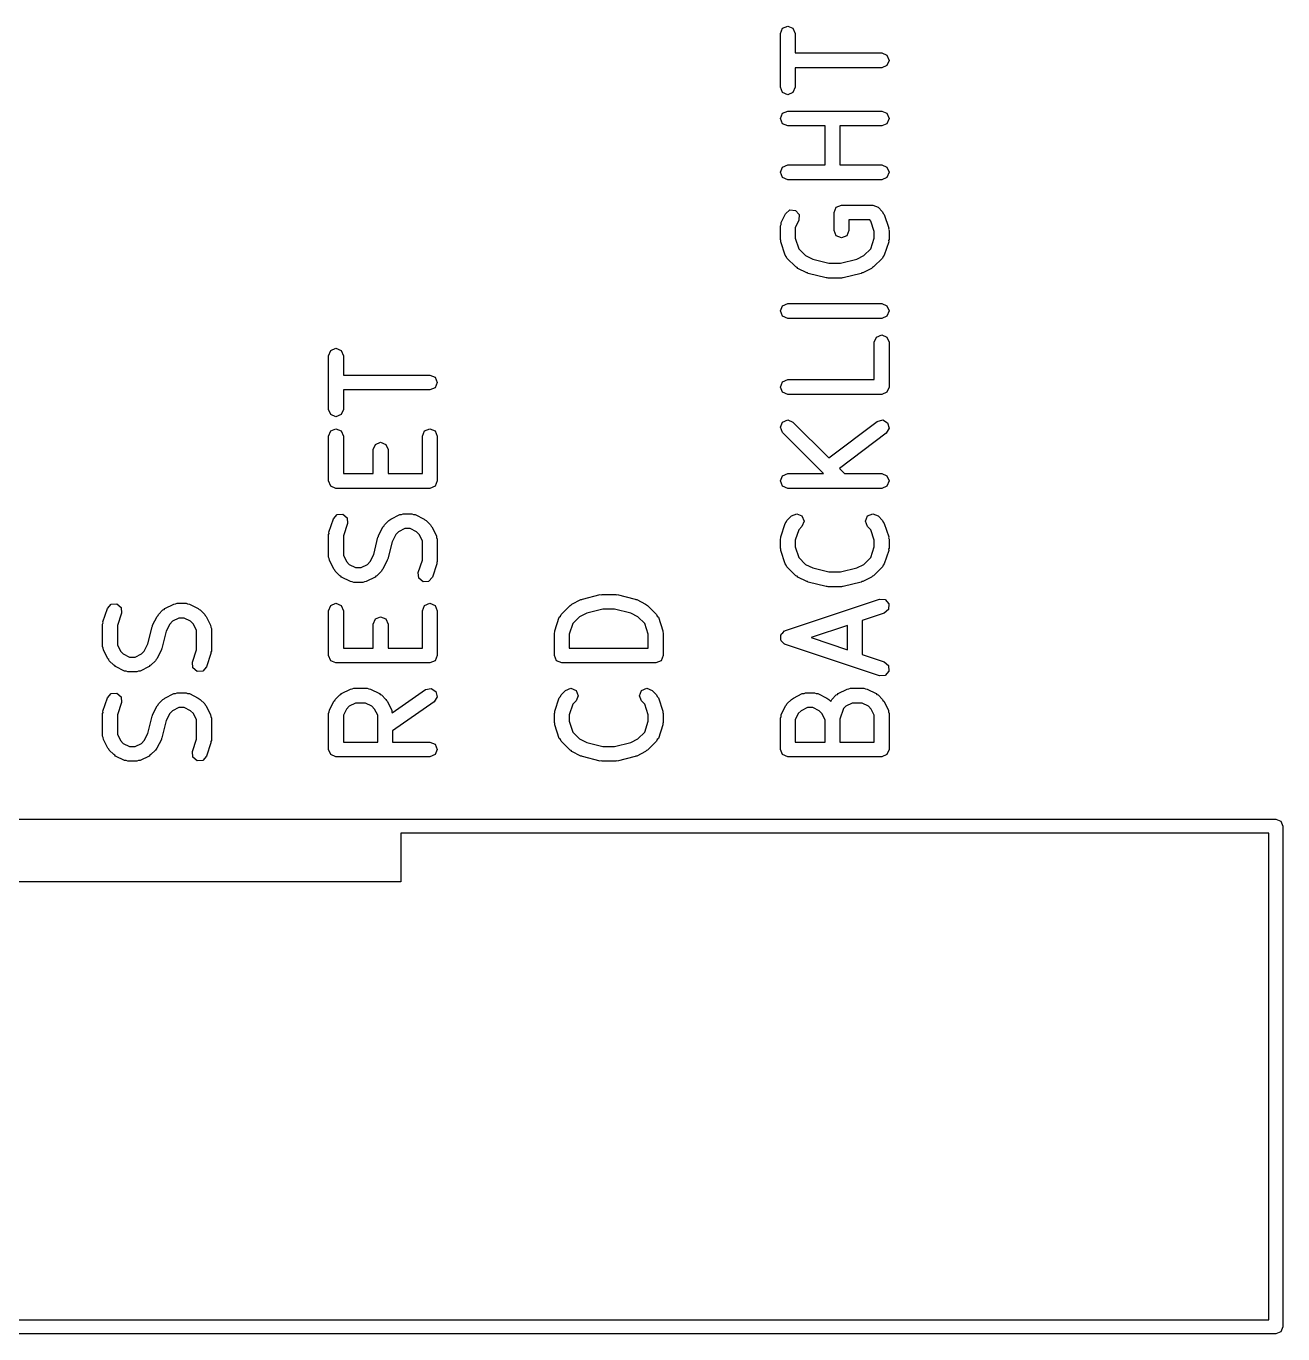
# Model space of a CAD drawing. Extents: x 114.4 to 183.2, y -118.4 to -91.7.
# Drawn here: x 149.4 to 160.71, y -106.24 to -94.49 of the extents above; entities that cross this region are included whole.
import ezdxf

# ---------------------------------------------------------------- set-up
doc = ezdxf.new("R2010")
doc.units = 0
doc.layers.add('BLACK', color=7, linetype='CONTINUOUS')

msp = doc.modelspace()

# ---------------------------------------------------------------- linework, layer by layer
at = {"layer": 'BLACK', "linetype": 'CONTINUOUS'}
for p, q in [((156.186, -94.5547), (156.205, -94.5075)), ((156.205, -94.5075), (156.252, -94.488)), ((156.252, -94.488), (156.299, -94.5075)), ((156.299, -94.5075), (156.319, -94.5547)), ((156.186, -95.0373), (156.186, -94.5547)), ((156.319, -94.5547), (156.319, -94.7293)), ((156.319, -94.7293), (157.097, -94.7293)), ((157.097, -94.7293), (157.144, -94.7488)), ((157.097, -94.8626), (156.319, -94.8626)), ((156.319, -94.8626), (156.319, -95.0373)), ((157.144, -94.8431), (157.097, -94.8626)), ((157.144, -94.7488), (157.164, -94.796)), ((157.164, -94.796), (157.144, -94.8431)), ((156.205, -95.0844), (156.186, -95.0373)), ((156.252, -95.1039), (156.205, -95.0844)), ((156.299, -95.0844), (156.252, -95.1039)), ((156.319, -95.0373), (156.299, -95.0844)), ((156.186, -95.3188), (156.205, -95.2716)), ((156.205, -95.3659), (156.186, -95.3188)), ((156.205, -95.2716), (156.252, -95.2521)), ((156.252, -95.2521), (157.097, -95.2521)), ((157.097, -95.2521), (157.144, -95.2716)), ((157.144, -95.2716), (157.164, -95.3188)), ((157.164, -95.3188), (157.144, -95.3659)), ((156.252, -95.3855), (156.205, -95.3659)), ((156.588, -95.3855), (156.252, -95.3855)), ((156.588, -95.7347), (156.588, -95.3855)), ((157.097, -95.3855), (156.721, -95.3855)), ((156.721, -95.3855), (156.721, -95.7347)), ((157.144, -95.3659), (157.097, -95.3855)), ((156.186, -95.8014), (156.205, -95.7542)), ((156.205, -95.8485), (156.186, -95.8014)), ((156.205, -95.7542), (156.252, -95.7347)), ((156.252, -95.7347), (156.588, -95.7347)), ((156.721, -95.7347), (157.097, -95.7347)), ((157.097, -95.7347), (157.144, -95.7542)), ((157.144, -95.7542), (157.164, -95.8014)), ((157.164, -95.8014), (157.144, -95.8485)), ((156.252, -95.8681), (156.205, -95.8485)), ((157.097, -95.8681), (156.252, -95.8681)), ((157.144, -95.8485), (157.097, -95.8681)), ((156.233, -96.1737), (156.271, -96.1403)), ((156.271, -96.1403), (156.322, -96.1439)), ((156.322, -96.1439), (156.356, -96.1825)), ((156.668, -96.1633), (156.688, -96.1162)), ((156.688, -96.1162), (156.735, -96.0967)), ((156.735, -96.0967), (157.016, -96.0967)), ((157.016, -96.0967), (157.064, -96.1162)), ((157.064, -96.1162), (157.104, -96.1564)), ((156.186, -96.284), (156.192, -96.2697)), ((156.192, -96.2697), (156.193, -96.2542)), ((156.193, -96.2542), (156.233, -96.1737)), ((156.352, -96.2334), (156.319, -96.2997)), ((156.356, -96.1825), (156.352, -96.2334)), ((156.668, -96.3242), (156.668, -96.1633)), ((156.989, -96.23), (156.802, -96.23)), ((156.802, -96.23), (156.802, -96.3242)), ((156.998, -96.2396), (156.989, -96.23)), ((157.03, -96.335), (156.998, -96.2396)), ((157.104, -96.1564), (157.11, -96.1707)), ((157.11, -96.1707), (157.12, -96.1825)), ((157.12, -96.1825), (157.16, -96.3031)), ((156.186, -96.4046), (156.186, -96.284)), ((156.319, -96.2997), (156.319, -96.3938)), ((156.688, -96.3714), (156.668, -96.3242)), ((156.735, -96.3909), (156.688, -96.3714)), ((156.782, -96.3714), (156.735, -96.3909)), ((156.802, -96.3242), (156.782, -96.3714)), ((157.03, -96.3938), (157.03, -96.335)), ((157.16, -96.3031), (157.159, -96.3141)), ((157.159, -96.3141), (157.164, -96.3242)), ((157.164, -96.3242), (157.164, -96.4046)), ((156.19, -96.4148), (156.186, -96.4046)), ((156.189, -96.4257), (156.19, -96.4148)), ((156.229, -96.5464), (156.189, -96.4257)), ((156.319, -96.3938), (156.351, -96.4893)), ((156.351, -96.4893), (156.412, -96.5509)), ((156.937, -96.5509), (156.998, -96.4893)), ((156.998, -96.4893), (157.03, -96.3938)), ((157.16, -96.4257), (157.12, -96.5464)), ((157.164, -96.4046), (157.159, -96.4148)), ((157.159, -96.4148), (157.16, -96.4257)), ((156.239, -96.5581), (156.229, -96.5464)), ((156.245, -96.5724), (156.239, -96.5581)), ((156.326, -96.6529), (156.245, -96.5724)), ((156.412, -96.5509), (156.477, -96.583)), ((156.477, -96.583), (156.622, -96.6195)), ((156.622, -96.6195), (156.727, -96.6195)), ((156.727, -96.6195), (156.873, -96.583)), ((156.873, -96.583), (156.937, -96.5509)), ((157.104, -96.5724), (157.023, -96.6529)), ((157.11, -96.5581), (157.104, -96.5724)), ((157.12, -96.5464), (157.11, -96.5581)), ((156.336, -96.6571), (156.326, -96.6529)), ((156.343, -96.6654), (156.336, -96.6571)), ((156.424, -96.7056), (156.343, -96.6654)), ((156.431, -96.7061), (156.424, -96.7056)), ((156.437, -96.7106), (156.431, -96.7061)), ((156.598, -96.7508), (156.437, -96.7106)), ((156.912, -96.7106), (156.751, -96.7508)), ((156.918, -96.7061), (156.912, -96.7106)), ((156.926, -96.7056), (156.918, -96.7061)), ((157.006, -96.6654), (156.926, -96.7056)), ((157.013, -96.6571), (157.006, -96.6654)), ((157.023, -96.6529), (157.013, -96.6571)), ((156.606, -96.7496), (156.598, -96.7508)), ((156.614, -96.7528), (156.606, -96.7496)), ((156.735, -96.7528), (156.614, -96.7528)), ((156.743, -96.7496), (156.735, -96.7528)), ((156.751, -96.7508), (156.743, -96.7496)), ((156.186, -97.0481), (156.205, -97.001)), ((156.205, -97.0953), (156.186, -97.0481)), ((156.205, -97.001), (156.252, -96.9814)), ((156.252, -97.1148), (156.205, -97.0953)), ((156.252, -96.9814), (157.097, -96.9814)), ((157.097, -96.9814), (157.144, -97.001)), ((157.144, -97.0953), (157.097, -97.1148)), ((157.144, -97.001), (157.164, -97.0481)), ((157.164, -97.0481), (157.144, -97.0953)), ((157.097, -97.1148), (156.252, -97.1148)), ((157.03, -97.3296), (157.05, -97.2825)), ((157.03, -97.6651), (157.03, -97.3296)), ((157.05, -97.2825), (157.097, -97.2629)), ((157.097, -97.2629), (157.144, -97.2825)), ((157.144, -97.2825), (157.164, -97.3296)), ((157.164, -97.3296), (157.164, -97.7318)), ((152.122, -97.4503), (152.141, -97.4031)), ((152.141, -97.4031), (152.188, -97.3836)), ((152.188, -97.3836), (152.235, -97.4031)), ((152.235, -97.4031), (152.255, -97.4503)), ((152.122, -97.9329), (152.122, -97.4503)), ((152.255, -97.4503), (152.255, -97.6249)), ((152.255, -97.6249), (153.033, -97.6249)), ((153.033, -97.6249), (153.08, -97.6444)), ((153.08, -97.6444), (153.1, -97.6916)), ((156.205, -97.6846), (156.252, -97.6651)), ((156.252, -97.6651), (157.03, -97.6651)), ((153.033, -97.7582), (152.255, -97.7582)), ((152.255, -97.7582), (152.255, -97.9329)), ((153.08, -97.7387), (153.033, -97.7582)), ((153.1, -97.6916), (153.08, -97.7387)), ((156.186, -97.7318), (156.205, -97.6846)), ((156.205, -97.7789), (156.186, -97.7318)), ((156.252, -97.7985), (156.205, -97.7789)), ((157.097, -97.7985), (156.252, -97.7985)), ((157.144, -97.7789), (157.097, -97.7985)), ((157.164, -97.7318), (157.144, -97.7789)), ((152.141, -97.98), (152.122, -97.9329)), ((152.188, -97.9995), (152.141, -97.98)), ((152.235, -97.98), (152.188, -97.9995)), ((152.255, -97.9329), (152.235, -97.98)), ((156.205, -98.0466), (156.252, -98.0271)), ((156.252, -98.0271), (156.299, -98.0466)), ((157.057, -98.0404), (157.106, -98.0277)), ((157.106, -98.0277), (157.15, -98.0537)), ((152.122, -98.1742), (152.141, -98.127)), ((152.141, -98.127), (152.188, -98.1075)), ((152.188, -98.1075), (152.235, -98.127)), ((152.235, -98.127), (152.255, -98.1742)), ((152.966, -98.1742), (152.986, -98.127)), ((152.986, -98.127), (153.033, -98.1075)), ((153.033, -98.1075), (153.08, -98.127)), ((153.08, -98.127), (153.1, -98.1742)), ((156.186, -98.0937), (156.205, -98.0466)), ((156.205, -98.1409), (156.186, -98.0937)), ((156.574, -98.5097), (156.205, -98.1409)), ((156.299, -98.0466), (156.621, -98.3677)), ((156.621, -98.3677), (157.057, -98.0404)), ((157.137, -98.1471), (156.716, -98.4629)), ((157.163, -98.1032), (157.137, -98.1471)), ((157.15, -98.0537), (157.163, -98.1032)), ((152.122, -98.5763), (152.122, -98.1742)), ((152.255, -98.1742), (152.255, -98.5097)), ((152.524, -98.2948), (152.543, -98.2477)), ((152.543, -98.2477), (152.59, -98.2281)), ((152.59, -98.2281), (152.638, -98.2477)), ((152.638, -98.2477), (152.657, -98.2948)), ((152.966, -98.5097), (152.966, -98.1742)), ((153.1, -98.1742), (153.1, -98.5763)), ((152.524, -98.5097), (152.524, -98.2948)), ((152.657, -98.2948), (152.657, -98.5097)), ((156.716, -98.4629), (156.763, -98.5097)), ((152.141, -98.6235), (152.122, -98.5763)), ((152.188, -98.643), (152.141, -98.6235)), ((152.255, -98.5097), (152.524, -98.5097)), ((152.657, -98.5097), (152.966, -98.5097)), ((153.08, -98.6235), (153.033, -98.643)), ((153.1, -98.5763), (153.08, -98.6235)), ((156.186, -98.5763), (156.205, -98.5292)), ((156.205, -98.6235), (156.186, -98.5763)), ((156.205, -98.5292), (156.252, -98.5097)), ((156.252, -98.643), (156.205, -98.6235)), ((156.252, -98.5097), (156.574, -98.5097)), ((156.763, -98.5097), (157.097, -98.5097)), ((157.097, -98.5097), (157.144, -98.5292)), ((157.144, -98.6235), (157.097, -98.643)), ((157.144, -98.5292), (157.164, -98.5763)), ((157.164, -98.5763), (157.144, -98.6235)), ((153.033, -98.643), (152.188, -98.643)), ((157.097, -98.643), (156.252, -98.643)), ((152.125, -99.0379), (152.165, -98.9172)), ((152.165, -98.9172), (152.199, -98.8787)), ((152.199, -98.8787), (152.25, -98.875)), ((152.25, -98.875), (152.288, -98.9085)), ((152.292, -98.9594), (152.255, -99.0698)), ((152.288, -98.9085), (152.292, -98.9594)), ((152.62, -98.9817), (152.624, -98.9716)), ((152.624, -98.9716), (152.664, -98.9314)), ((152.664, -98.9314), (152.674, -98.9272)), ((152.674, -98.9272), (152.681, -98.9189)), ((152.681, -98.9189), (152.762, -98.8787)), ((152.762, -98.8787), (152.777, -98.8776)), ((152.777, -98.8776), (152.792, -98.8716)), ((152.792, -98.8716), (152.872, -98.8716)), ((152.872, -98.8716), (152.886, -98.8776)), ((152.886, -98.8776), (152.902, -98.8787)), ((152.902, -98.8787), (152.982, -98.9189)), ((152.982, -98.9189), (152.989, -98.9272)), ((152.989, -98.9272), (153, -98.9314)), ((153, -98.9314), (153.04, -98.9716)), ((153.04, -98.9716), (153.044, -98.9817)), ((156.189, -99.0781), (156.229, -98.9574)), ((156.229, -98.9574), (156.239, -98.9457)), ((156.239, -98.9457), (156.245, -98.9314)), ((156.245, -98.9314), (156.286, -98.8911)), ((156.286, -98.8911), (156.333, -98.8716)), ((156.333, -98.8716), (156.38, -98.8911)), ((156.38, -98.8911), (156.399, -98.9383)), ((156.399, -98.9383), (156.38, -98.9854)), ((156.95, -98.9383), (156.969, -98.8911)), ((156.969, -98.9854), (156.95, -98.9383)), ((156.969, -98.8911), (157.016, -98.8716)), ((157.016, -98.8716), (157.064, -98.8911)), ((157.064, -98.8911), (157.104, -98.9314)), ((157.104, -98.9314), (157.11, -98.9457)), ((157.11, -98.9457), (157.12, -98.9574)), ((157.12, -98.9574), (157.16, -99.0781)), ((152.122, -99.0589), (152.126, -99.0488)), ((152.122, -99.26), (152.122, -99.0589)), ((152.126, -99.0488), (152.125, -99.0379)), ((152.255, -99.0698), (152.255, -99.2443)), ((152.528, -99.2368), (152.566, -99.083)), ((152.566, -99.083), (152.571, -99.0769)), ((152.571, -99.0693), (152.611, -98.9889)), ((152.571, -99.0769), (152.571, -99.0693)), ((152.611, -98.9889), (152.62, -98.9817)), ((152.726, -99.0582), (152.694, -99.1224)), ((152.751, -99.0333), (152.726, -99.0582)), ((152.807, -99.005), (152.751, -99.0333)), ((152.856, -99.005), (152.807, -99.005)), ((152.913, -99.0333), (152.856, -99.005)), ((152.938, -99.0582), (152.913, -99.0333)), ((152.966, -99.1149), (152.938, -99.0582)), ((153.044, -98.9817), (153.052, -98.9889)), ((153.052, -98.9889), (153.093, -99.0693)), ((153.093, -99.0693), (153.094, -99.0848)), ((153.094, -99.0848), (153.1, -99.0992)), ((156.186, -99.0992), (156.19, -99.089)), ((156.19, -99.089), (156.189, -99.0781)), ((156.351, -99.0145), (156.319, -99.11)), ((156.38, -98.9854), (156.351, -99.0145)), ((156.998, -99.0145), (156.969, -98.9854)), ((157.03, -99.11), (156.998, -99.0145)), ((157.16, -99.0781), (157.159, -99.089)), ((157.159, -99.089), (157.164, -99.0992)), ((152.694, -99.1224), (152.655, -99.2762)), ((152.966, -99.2894), (152.966, -99.1149)), ((153.1, -99.0992), (153.1, -99.3002)), ((156.186, -99.1796), (156.186, -99.0992)), ((156.19, -99.1897), (156.186, -99.1796)), ((156.189, -99.2007), (156.19, -99.1897)), ((156.229, -99.3213), (156.189, -99.2007)), ((156.319, -99.11), (156.319, -99.1688)), ((156.319, -99.1688), (156.351, -99.2642)), ((156.998, -99.2642), (157.03, -99.1688)), ((157.03, -99.1688), (157.03, -99.11)), ((157.16, -99.2007), (157.12, -99.3213)), ((157.164, -99.1796), (157.159, -99.1897)), ((157.159, -99.1897), (157.16, -99.2007)), ((157.164, -99.0992), (157.164, -99.1796)), ((152.128, -99.2744), (152.122, -99.26)), ((152.129, -99.2898), (152.128, -99.2744)), ((152.169, -99.3703), (152.129, -99.2898)), ((152.255, -99.2443), (152.283, -99.301)), ((152.283, -99.301), (152.308, -99.3259)), ((152.308, -99.3259), (152.365, -99.3542)), ((152.414, -99.3542), (152.471, -99.3259)), ((152.471, -99.3259), (152.495, -99.301)), ((152.495, -99.301), (152.528, -99.2368)), ((152.65, -99.2898), (152.61, -99.3703)), ((152.651, -99.2823), (152.65, -99.2898)), ((152.655, -99.2762), (152.651, -99.2823)), ((152.929, -99.3998), (152.966, -99.2894)), ((153.096, -99.3213), (153.056, -99.442)), ((153.1, -99.3002), (153.095, -99.3104)), ((153.095, -99.3104), (153.096, -99.3213)), ((156.239, -99.333), (156.229, -99.3213)), ((156.351, -99.2642), (156.412, -99.3259)), ((156.412, -99.3259), (156.477, -99.358)), ((156.873, -99.358), (156.937, -99.3259)), ((156.937, -99.3259), (156.998, -99.2642)), ((157.12, -99.3213), (157.11, -99.333)), ((152.177, -99.3775), (152.169, -99.3703)), ((152.181, -99.3876), (152.177, -99.3775)), ((152.222, -99.4278), (152.181, -99.3876)), ((152.232, -99.432), (152.222, -99.4278)), ((152.239, -99.4403), (152.232, -99.432)), ((152.319, -99.4805), (152.239, -99.4403)), ((152.365, -99.3542), (152.414, -99.3542)), ((152.54, -99.4403), (152.459, -99.4805)), ((152.547, -99.432), (152.54, -99.4403)), ((152.557, -99.4278), (152.547, -99.432)), ((152.597, -99.3876), (152.557, -99.4278)), ((152.602, -99.3775), (152.597, -99.3876)), ((152.61, -99.3703), (152.602, -99.3775)), ((152.933, -99.4507), (152.929, -99.3998)), ((153.056, -99.442), (153.022, -99.4805)), ((156.245, -99.3474), (156.239, -99.333)), ((156.326, -99.4278), (156.245, -99.3474)), ((156.336, -99.432), (156.326, -99.4278)), ((156.343, -99.4403), (156.336, -99.432)), ((156.424, -99.4805), (156.343, -99.4403)), ((156.477, -99.358), (156.622, -99.3944)), ((156.622, -99.3944), (156.727, -99.3944)), ((156.727, -99.3944), (156.873, -99.358)), ((157.006, -99.4403), (156.926, -99.4805)), ((157.013, -99.432), (157.006, -99.4403)), ((157.023, -99.4278), (157.013, -99.432)), ((157.104, -99.3474), (157.023, -99.4278)), ((157.11, -99.333), (157.104, -99.3474)), ((152.335, -99.4816), (152.319, -99.4805)), ((152.349, -99.4876), (152.335, -99.4816)), ((152.43, -99.4876), (152.349, -99.4876)), ((152.444, -99.4816), (152.43, -99.4876)), ((152.459, -99.4805), (152.444, -99.4816)), ((152.972, -99.4841), (152.933, -99.4507)), ((153.022, -99.4805), (152.972, -99.4841)), ((156.431, -99.4811), (156.424, -99.4805)), ((156.437, -99.4856), (156.431, -99.4811)), ((156.598, -99.5258), (156.437, -99.4856)), ((156.606, -99.5245), (156.598, -99.5258)), ((156.614, -99.5278), (156.606, -99.5245)), ((156.735, -99.5278), (156.614, -99.5278)), ((156.743, -99.5245), (156.735, -99.5278)), ((156.751, -99.5258), (156.743, -99.5245)), ((156.912, -99.4856), (156.751, -99.5258)), ((156.918, -99.4811), (156.912, -99.4856)), ((156.926, -99.4805), (156.918, -99.4811)), ((150.167, -99.683), (150.218, -99.6794)), ((150.218, -99.6794), (150.256, -99.7128)), ((150.73, -99.683), (150.745, -99.6819)), ((150.745, -99.6819), (150.76, -99.6759)), ((150.76, -99.6759), (150.84, -99.6759)), ((150.84, -99.6759), (150.854, -99.6819)), ((150.854, -99.6819), (150.87, -99.683)), ((152.141, -99.6955), (152.188, -99.6759)), ((152.188, -99.6759), (152.235, -99.6955)), ((152.986, -99.6955), (153.033, -99.6759)), ((153.033, -99.6759), (153.08, -99.6955)), ((154.311, -99.683), (154.392, -99.6428)), ((154.392, -99.6428), (154.399, -99.6422)), ((154.399, -99.6422), (154.405, -99.6377)), ((154.405, -99.6377), (154.566, -99.5975)), ((154.566, -99.5975), (154.574, -99.5987)), ((154.574, -99.5987), (154.582, -99.5955)), ((154.582, -99.5955), (154.703, -99.5955)), ((154.703, -99.5955), (154.711, -99.5987)), ((154.711, -99.5987), (154.719, -99.5975)), ((154.719, -99.5975), (154.88, -99.6377)), ((154.88, -99.6377), (154.886, -99.6422)), ((154.886, -99.6422), (154.894, -99.6428)), ((154.894, -99.6428), (154.974, -99.683)), ((156.231, -99.9207), (157.076, -99.6392)), ((157.076, -99.6392), (157.127, -99.6428)), ((157.127, -99.6428), (157.16, -99.6813)), ((157.16, -99.6813), (157.157, -99.7322)), ((150.093, -99.8422), (150.133, -99.7215)), ((150.133, -99.7215), (150.167, -99.683)), ((150.26, -99.7637), (150.223, -99.8741)), ((150.256, -99.7128), (150.26, -99.7637)), ((150.539, -99.8737), (150.579, -99.7932)), ((150.579, -99.7932), (150.588, -99.786)), ((150.588, -99.786), (150.592, -99.7759)), ((150.592, -99.7759), (150.632, -99.7357)), ((150.632, -99.7357), (150.642, -99.7315)), ((150.642, -99.7315), (150.649, -99.7232)), ((150.649, -99.7232), (150.73, -99.683)), ((150.87, -99.683), (150.95, -99.7232)), ((150.95, -99.7232), (150.957, -99.7315)), ((150.957, -99.7315), (150.968, -99.7357)), ((150.968, -99.7357), (151.008, -99.7759)), ((151.008, -99.7759), (151.012, -99.786)), ((151.012, -99.786), (151.02, -99.7932)), ((151.02, -99.7932), (151.061, -99.8737)), ((152.122, -99.7426), (152.141, -99.6955)), ((152.122, -100.145), (152.122, -99.7426)), ((152.235, -99.6955), (152.255, -99.7426)), ((152.255, -99.7426), (152.255, -100.078)), ((152.543, -99.8161), (152.59, -99.7966)), ((152.59, -99.7966), (152.638, -99.8161)), ((152.966, -99.7426), (152.986, -99.6955)), ((152.966, -100.078), (152.966, -99.7426)), ((153.08, -99.6955), (153.1, -99.7426)), ((153.1, -99.7426), (153.1, -100.145)), ((154.197, -99.802), (154.207, -99.7902)), ((154.207, -99.7902), (154.213, -99.7759)), ((154.213, -99.7759), (154.294, -99.6955)), ((154.294, -99.6955), (154.304, -99.6913)), ((154.304, -99.6913), (154.311, -99.683)), ((154.38, -99.7974), (154.319, -99.8591)), ((154.445, -99.7653), (154.38, -99.7974)), ((154.59, -99.7289), (154.445, -99.7653)), ((154.695, -99.7289), (154.59, -99.7289)), ((154.841, -99.7653), (154.695, -99.7289)), ((154.905, -99.7974), (154.841, -99.7653)), ((154.966, -99.8591), (154.905, -99.7974)), ((154.974, -99.683), (154.981, -99.6913)), ((154.981, -99.6913), (154.991, -99.6955)), ((154.991, -99.6955), (155.072, -99.7759)), ((155.072, -99.7759), (155.078, -99.7902)), ((155.078, -99.7902), (155.088, -99.802)), ((157.118, -99.7657), (156.922, -99.8309)), ((157.157, -99.7322), (157.118, -99.7657)), ((150.09, -99.8633), (150.094, -99.8531)), ((150.09, -100.064), (150.09, -99.8633)), ((150.094, -99.8531), (150.093, -99.8422)), ((150.223, -99.8741), (150.223, -100.049)), ((150.496, -100.041), (150.534, -99.8873)), ((150.534, -99.8873), (150.539, -99.8812)), ((150.539, -99.8812), (150.539, -99.8737)), ((150.694, -99.8626), (150.662, -99.9268)), ((150.719, -99.8376), (150.694, -99.8626)), ((150.775, -99.8093), (150.719, -99.8376)), ((150.824, -99.8093), (150.775, -99.8093)), ((150.881, -99.8376), (150.824, -99.8093)), ((150.906, -99.8626), (150.881, -99.8376)), ((150.934, -99.9192), (150.906, -99.8626)), ((151.061, -99.8737), (151.062, -99.8892)), ((151.062, -99.8892), (151.068, -99.9035)), ((151.068, -99.9035), (151.068, -100.105)), ((152.524, -99.8633), (152.543, -99.8161)), ((152.524, -100.078), (152.524, -99.8633)), ((152.638, -99.8161), (152.657, -99.8633)), ((152.657, -99.8633), (152.657, -100.078)), ((154.157, -99.9226), (154.197, -99.802)), ((154.319, -99.8591), (154.287, -99.9545)), ((154.998, -99.9545), (154.966, -99.8591)), ((155.088, -99.802), (155.128, -99.9226)), ((156.789, -99.8753), (156.463, -99.9839)), ((156.789, -100.093), (156.789, -99.8753)), ((156.922, -99.8309), (156.922, -100.137)), ((150.662, -99.9268), (150.623, -100.081)), ((150.934, -100.094), (150.934, -99.9192)), ((154.154, -99.9437), (154.158, -99.9336)), ((154.154, -100.145), (154.154, -99.9437)), ((154.158, -99.9336), (154.157, -99.9226)), ((154.287, -99.9545), (154.287, -100.078)), ((154.998, -100.078), (154.998, -99.9545)), ((155.128, -99.9226), (155.127, -99.9336)), ((155.127, -99.9336), (155.132, -99.9437)), ((155.132, -99.9437), (155.132, -100.145)), ((156.189, -99.9628), (156.192, -99.9591)), ((156.191, -99.9839), (156.189, -99.9628)), ((156.189, -100.005), (156.191, -99.9839)), ((156.192, -100.009), (156.189, -100.005)), ((156.192, -99.9591), (156.193, -99.9541)), ((156.193, -100.014), (156.192, -100.009)), ((156.193, -99.9541), (156.209, -99.9403)), ((156.209, -100.028), (156.193, -100.014)), ((156.209, -99.9403), (156.223, -99.9243)), ((156.223, -100.044), (156.209, -100.028)), ((156.223, -99.9243), (156.227, -99.9239)), ((156.227, -99.9239), (156.231, -99.9207)), ((156.463, -99.9839), (156.789, -100.093)), ((150.096, -100.079), (150.09, -100.064)), ((150.097, -100.094), (150.096, -100.079)), ((150.137, -100.175), (150.097, -100.094)), ((150.223, -100.049), (150.251, -100.105)), ((150.251, -100.105), (150.276, -100.13)), ((150.276, -100.13), (150.333, -100.159)), ((150.382, -100.159), (150.439, -100.13)), ((150.439, -100.13), (150.463, -100.105)), ((150.463, -100.105), (150.496, -100.041)), ((150.618, -100.094), (150.578, -100.175)), ((150.619, -100.087), (150.618, -100.094)), ((150.623, -100.081), (150.619, -100.087)), ((150.897, -100.204), (150.934, -100.094)), ((151.064, -100.126), (151.024, -100.246)), ((151.068, -100.105), (151.063, -100.115)), ((151.063, -100.115), (151.064, -100.126)), ((152.141, -100.192), (152.122, -100.145)), ((152.255, -100.078), (152.524, -100.078)), ((152.657, -100.078), (152.966, -100.078)), ((153.1, -100.145), (153.08, -100.192)), ((154.173, -100.192), (154.154, -100.145)), ((154.287, -100.078), (154.998, -100.078)), ((155.132, -100.145), (155.112, -100.192)), ((156.227, -100.044), (156.223, -100.044)), ((156.231, -100.047), (156.227, -100.044)), ((157.076, -100.329), (156.231, -100.047)), ((156.922, -100.137), (157.118, -100.202)), ((150.145, -100.182), (150.137, -100.175)), ((150.149, -100.192), (150.145, -100.182)), ((150.19, -100.232), (150.149, -100.192)), ((150.2, -100.236), (150.19, -100.232)), ((150.207, -100.245), (150.2, -100.236)), ((150.287, -100.285), (150.207, -100.245)), ((150.333, -100.159), (150.382, -100.159)), ((150.508, -100.245), (150.427, -100.285)), ((150.515, -100.236), (150.508, -100.245)), ((150.525, -100.232), (150.515, -100.236)), ((150.565, -100.192), (150.525, -100.232)), ((150.57, -100.182), (150.565, -100.192)), ((150.578, -100.175), (150.57, -100.182)), ((150.901, -100.255), (150.897, -100.204)), ((150.94, -100.288), (150.901, -100.255)), ((151.024, -100.246), (150.99, -100.285)), ((152.188, -100.211), (152.141, -100.192)), ((153.033, -100.211), (152.188, -100.211)), ((153.08, -100.192), (153.033, -100.211)), ((154.22, -100.211), (154.173, -100.192)), ((155.065, -100.211), (154.22, -100.211)), ((155.112, -100.192), (155.065, -100.211)), ((157.118, -100.202), (157.157, -100.236)), ((157.157, -100.236), (157.16, -100.287)), ((150.303, -100.286), (150.287, -100.285)), ((150.317, -100.292), (150.303, -100.286)), ((150.398, -100.292), (150.317, -100.292)), ((150.412, -100.286), (150.398, -100.292)), ((150.427, -100.285), (150.412, -100.286)), ((150.99, -100.285), (150.94, -100.288)), ((157.127, -100.325), (157.076, -100.329)), ((157.16, -100.287), (157.127, -100.325)), ((150.133, -100.526), (150.167, -100.487)), ((150.167, -100.487), (150.218, -100.484)), ((150.218, -100.484), (150.256, -100.517)), ((150.649, -100.528), (150.73, -100.487)), ((150.73, -100.487), (150.745, -100.486)), ((150.745, -100.486), (150.76, -100.48)), ((150.76, -100.48), (150.84, -100.48)), ((150.84, -100.48), (150.854, -100.486)), ((150.854, -100.486), (150.87, -100.487)), ((150.87, -100.487), (150.95, -100.528)), ((152.181, -100.54), (152.222, -100.5)), ((152.222, -100.5), (152.232, -100.496)), ((152.232, -100.496), (152.239, -100.487)), ((152.239, -100.487), (152.319, -100.447)), ((152.319, -100.447), (152.335, -100.446)), ((152.335, -100.446), (152.349, -100.44)), ((152.349, -100.44), (152.47, -100.44)), ((152.47, -100.44), (152.484, -100.446)), ((152.484, -100.446), (152.5, -100.447)), ((152.5, -100.447), (152.58, -100.487)), ((152.58, -100.487), (152.587, -100.496)), ((152.587, -100.496), (152.597, -100.5)), ((152.597, -100.5), (152.638, -100.54)), ((152.695, -100.662), (152.995, -100.452)), ((152.995, -100.452), (153.044, -100.441)), ((153.044, -100.441), (153.088, -100.469)), ((153.088, -100.469), (153.099, -100.518)), ((154.207, -100.514), (154.213, -100.5)), ((154.213, -100.5), (154.254, -100.46)), ((154.254, -100.46), (154.301, -100.44)), ((154.301, -100.44), (154.348, -100.46)), ((154.348, -100.46), (154.367, -100.507)), ((154.918, -100.507), (154.937, -100.46)), ((154.937, -100.46), (154.984, -100.44)), ((154.984, -100.44), (155.032, -100.46)), ((155.032, -100.46), (155.072, -100.5)), ((155.072, -100.5), (155.078, -100.514)), ((156.303, -100.528), (156.383, -100.487)), ((156.383, -100.487), (156.399, -100.486)), ((156.399, -100.486), (156.413, -100.48)), ((156.413, -100.48), (156.494, -100.48)), ((156.494, -100.48), (156.508, -100.486)), ((156.508, -100.486), (156.523, -100.487)), ((156.523, -100.487), (156.604, -100.528)), ((156.648, -100.54), (156.688, -100.5)), ((156.688, -100.5), (156.698, -100.496)), ((156.698, -100.496), (156.705, -100.487)), ((156.705, -100.487), (156.786, -100.447)), ((156.786, -100.447), (156.801, -100.446)), ((156.801, -100.446), (156.815, -100.44)), ((156.815, -100.44), (156.936, -100.44)), ((156.936, -100.44), (156.95, -100.446)), ((156.95, -100.446), (156.966, -100.447)), ((156.966, -100.447), (157.046, -100.487)), ((157.046, -100.487), (157.053, -100.496)), ((157.053, -100.496), (157.064, -100.5)), ((157.064, -100.5), (157.104, -100.54)), ((150.093, -100.647), (150.133, -100.526)), ((150.26, -100.568), (150.223, -100.678)), ((150.256, -100.517), (150.26, -100.568)), ((150.539, -100.678), (150.579, -100.598)), ((150.579, -100.598), (150.588, -100.59)), ((150.588, -100.59), (150.592, -100.58)), ((150.592, -100.58), (150.632, -100.54)), ((150.632, -100.54), (150.642, -100.536)), ((150.642, -100.536), (150.649, -100.528)), ((150.775, -100.614), (150.719, -100.642)), ((150.824, -100.614), (150.775, -100.614)), ((150.881, -100.642), (150.824, -100.614)), ((150.95, -100.528), (150.957, -100.536)), ((150.957, -100.536), (150.968, -100.54)), ((150.968, -100.54), (151.008, -100.58)), ((151.008, -100.58), (151.012, -100.59)), ((151.012, -100.59), (151.02, -100.598)), ((151.02, -100.598), (151.061, -100.678)), ((152.129, -100.638), (152.169, -100.557)), ((152.169, -100.557), (152.177, -100.55)), ((152.177, -100.55), (152.181, -100.54)), ((152.308, -100.602), (152.283, -100.627)), ((152.365, -100.573), (152.308, -100.602)), ((152.454, -100.573), (152.365, -100.573)), ((152.511, -100.602), (152.454, -100.573)), ((152.536, -100.627), (152.511, -100.602)), ((152.638, -100.54), (152.642, -100.55)), ((152.642, -100.55), (152.65, -100.557)), ((152.65, -100.557), (152.69, -100.638)), ((153.071, -100.561), (152.697, -100.823)), ((153.099, -100.518), (153.071, -100.561)), ((154.157, -100.647), (154.197, -100.526)), ((154.197, -100.526), (154.207, -100.514)), ((154.319, -100.583), (154.287, -100.678)), ((154.348, -100.554), (154.319, -100.583)), ((154.367, -100.507), (154.348, -100.554)), ((154.937, -100.554), (154.918, -100.507)), ((154.966, -100.583), (154.937, -100.554)), ((154.998, -100.678), (154.966, -100.583)), ((155.078, -100.514), (155.088, -100.526)), ((155.088, -100.526), (155.128, -100.647)), ((156.193, -100.678), (156.233, -100.598)), ((156.233, -100.598), (156.241, -100.59)), ((156.241, -100.59), (156.245, -100.58)), ((156.245, -100.58), (156.286, -100.54)), ((156.286, -100.54), (156.296, -100.536)), ((156.296, -100.536), (156.303, -100.528)), ((156.429, -100.614), (156.372, -100.642)), ((156.478, -100.614), (156.429, -100.614)), ((156.535, -100.642), (156.478, -100.614)), ((156.604, -100.528), (156.611, -100.536)), ((156.611, -100.536), (156.621, -100.54)), ((156.621, -100.54), (156.639, -100.558)), ((156.639, -100.558), (156.642, -100.554)), ((156.642, -100.554), (156.648, -100.54)), ((156.774, -100.602), (156.753, -100.623)), ((156.831, -100.573), (156.774, -100.602)), ((156.92, -100.573), (156.831, -100.573)), ((156.977, -100.602), (156.92, -100.573)), ((157.002, -100.627), (156.977, -100.602)), ((157.104, -100.54), (157.108, -100.55)), ((157.108, -100.55), (157.116, -100.557)), ((157.116, -100.557), (157.157, -100.638)), ((150.09, -100.668), (150.094, -100.657)), ((150.09, -100.869), (150.09, -100.668)), ((150.094, -100.657), (150.093, -100.647)), ((150.223, -100.678), (150.223, -100.853)), ((150.496, -100.845), (150.534, -100.692)), ((150.534, -100.692), (150.539, -100.686)), ((150.539, -100.686), (150.539, -100.678)), ((150.662, -100.731), (150.623, -100.885)), ((150.694, -100.667), (150.662, -100.731)), ((150.719, -100.642), (150.694, -100.667)), ((150.906, -100.667), (150.881, -100.642)), ((150.934, -100.724), (150.906, -100.667)), ((150.934, -100.898), (150.934, -100.724)), ((151.061, -100.678), (151.062, -100.693)), ((151.062, -100.693), (151.068, -100.708)), ((151.068, -100.708), (151.068, -100.909)), ((152.122, -100.668), (152.128, -100.653)), ((152.122, -100.989), (152.122, -100.668)), ((152.128, -100.653), (152.129, -100.638)), ((152.283, -100.627), (152.255, -100.683)), ((152.255, -100.683), (152.255, -100.923)), ((152.564, -100.683), (152.536, -100.627)), ((152.564, -100.923), (152.564, -100.683)), ((152.69, -100.638), (152.691, -100.653)), ((152.691, -100.653), (152.695, -100.662)), ((154.154, -100.668), (154.158, -100.657)), ((154.154, -100.748), (154.154, -100.668)), ((154.158, -100.657), (154.157, -100.647)), ((154.287, -100.678), (154.287, -100.737)), ((154.287, -100.737), (154.319, -100.833)), ((154.966, -100.833), (154.998, -100.737)), ((154.998, -100.737), (154.998, -100.678)), ((155.128, -100.647), (155.127, -100.657)), ((155.127, -100.657), (155.132, -100.668)), ((155.132, -100.668), (155.132, -100.748)), ((156.186, -100.708), (156.192, -100.693)), ((156.186, -100.989), (156.186, -100.708)), ((156.192, -100.693), (156.193, -100.678)), ((156.347, -100.667), (156.319, -100.724)), ((156.319, -100.724), (156.319, -100.923)), ((156.372, -100.642), (156.347, -100.667)), ((156.559, -100.667), (156.535, -100.642)), ((156.588, -100.724), (156.559, -100.667)), ((156.588, -100.923), (156.588, -100.724)), ((156.753, -100.623), (156.721, -100.719)), ((156.721, -100.719), (156.721, -100.923)), ((157.03, -100.683), (157.002, -100.627)), ((157.03, -100.923), (157.03, -100.683)), ((157.157, -100.638), (157.158, -100.653)), ((157.158, -100.653), (157.164, -100.668)), ((157.164, -100.668), (157.164, -100.989)), ((150.223, -100.853), (150.251, -100.91)), ((150.463, -100.91), (150.496, -100.845)), ((152.697, -100.823), (152.697, -100.923)), ((154.158, -100.758), (154.154, -100.748)), ((154.157, -100.769), (154.158, -100.758)), ((154.197, -100.89), (154.157, -100.769)), ((154.319, -100.833), (154.38, -100.894)), ((154.905, -100.894), (154.966, -100.833)), ((155.128, -100.769), (155.088, -100.89)), ((155.132, -100.748), (155.127, -100.758)), ((155.127, -100.758), (155.128, -100.769)), ((150.096, -100.883), (150.09, -100.869)), ((150.097, -100.899), (150.096, -100.883)), ((150.137, -100.979), (150.097, -100.899)), ((150.251, -100.91), (150.276, -100.935)), ((150.276, -100.935), (150.333, -100.963)), ((150.333, -100.963), (150.382, -100.963)), ((150.382, -100.963), (150.439, -100.935)), ((150.439, -100.935), (150.463, -100.91)), ((150.618, -100.899), (150.578, -100.979)), ((150.619, -100.891), (150.618, -100.899)), ((150.623, -100.885), (150.619, -100.891)), ((150.897, -101.008), (150.934, -100.898)), ((151.064, -100.93), (151.024, -101.051)), ((151.068, -100.909), (151.063, -100.919)), ((151.063, -100.919), (151.064, -100.93)), ((152.255, -100.923), (152.564, -100.923)), ((152.697, -100.923), (153.033, -100.923)), ((153.033, -100.923), (153.08, -100.942)), ((153.08, -100.942), (153.1, -100.989)), ((154.207, -100.901), (154.197, -100.89)), ((154.213, -100.916), (154.207, -100.901)), ((154.294, -100.996), (154.213, -100.916)), ((154.38, -100.894), (154.445, -100.926)), ((154.445, -100.926), (154.59, -100.963)), ((154.59, -100.963), (154.695, -100.963)), ((154.695, -100.963), (154.841, -100.926)), ((154.841, -100.926), (154.905, -100.894)), ((155.072, -100.916), (154.991, -100.996)), ((155.078, -100.901), (155.072, -100.916)), ((155.088, -100.89), (155.078, -100.901)), ((156.319, -100.923), (156.588, -100.923)), ((156.721, -100.923), (157.03, -100.923)), ((150.145, -100.986), (150.137, -100.979)), ((150.149, -100.996), (150.145, -100.986)), ((150.19, -101.036), (150.149, -100.996)), ((150.2, -101.041), (150.19, -101.036)), ((150.207, -101.049), (150.2, -101.041)), ((150.287, -101.089), (150.207, -101.049)), ((150.303, -101.09), (150.287, -101.089)), ((150.317, -101.096), (150.303, -101.09)), ((150.412, -101.09), (150.398, -101.096)), ((150.427, -101.089), (150.412, -101.09)), ((150.508, -101.049), (150.427, -101.089)), ((150.515, -101.041), (150.508, -101.049)), ((150.525, -101.036), (150.515, -101.041)), ((150.565, -100.996), (150.525, -101.036)), ((150.57, -100.986), (150.565, -100.996)), ((150.578, -100.979), (150.57, -100.986)), ((150.901, -101.059), (150.897, -101.008)), ((150.94, -101.093), (150.901, -101.059)), ((150.99, -101.089), (150.94, -101.093)), ((151.024, -101.051), (150.99, -101.089)), ((152.141, -101.036), (152.122, -100.989)), ((152.188, -101.056), (152.141, -101.036)), ((153.033, -101.056), (152.188, -101.056)), ((153.08, -101.036), (153.033, -101.056)), ((153.1, -100.989), (153.08, -101.036)), ((154.304, -101), (154.294, -100.996)), ((154.311, -101.009), (154.304, -101)), ((154.392, -101.049), (154.311, -101.009)), ((154.399, -101.05), (154.392, -101.049)), ((154.405, -101.054), (154.399, -101.05)), ((154.566, -101.094), (154.405, -101.054)), ((154.88, -101.054), (154.719, -101.094)), ((154.886, -101.05), (154.88, -101.054)), ((154.894, -101.049), (154.886, -101.05)), ((154.974, -101.009), (154.894, -101.049)), ((154.981, -101), (154.974, -101.009)), ((154.991, -100.996), (154.981, -101)), ((156.205, -101.036), (156.186, -100.989)), ((156.252, -101.056), (156.205, -101.036)), ((157.097, -101.056), (156.252, -101.056)), ((157.144, -101.036), (157.097, -101.056)), ((157.164, -100.989), (157.144, -101.036)), ((150.398, -101.096), (150.317, -101.096)), ((154.574, -101.093), (154.566, -101.094)), ((154.582, -101.096), (154.574, -101.093)), ((154.703, -101.096), (154.582, -101.096)), ((154.711, -101.093), (154.703, -101.096)), ((154.719, -101.094), (154.711, -101.093)), ((140.054, -101.616), (160.641, -101.616)), ((160.641, -101.616), (160.686, -101.635)), ((160.686, -101.635), (160.705, -101.68)), ((160.705, -101.68), (160.705, -106.18)), ((160.578, -101.743), (152.771, -101.743)), ((152.771, -101.743), (152.771, -102.18)), ((160.578, -106.116), (160.578, -101.743)), ((152.771, -102.18), (146.771, -102.18)), ((138.855, -106.116), (160.578, -106.116)), ((160.641, -106.243), (138.791, -106.243)), ((160.686, -106.224), (160.641, -106.243)), ((160.705, -106.18), (160.686, -106.224))]:
    msp.add_line(p, q, dxfattribs=at)

doc.saveas('drawing.dxf')
